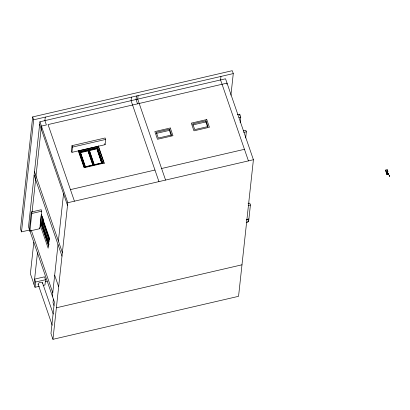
<?xml version="1.0" encoding="UTF-8"?>
<svg xmlns="http://www.w3.org/2000/svg" width="410" height="410" viewBox="0 0 410 410"><rect width="100%" height="100%" fill="white"/><g stroke="black" fill="none" stroke-linecap="round" stroke-linejoin="round"><path stroke-width="0.61" d="M230.922 95.197L233.275 73.585L232.28 70.689L32.687 116.911L20.5 228.99L21.494 231.881L29.597 230.005M21.494 231.881L33.681 119.802L32.687 116.911M39.929 121.77L28.505 226.843L54.386 302.006L50.958 333.525L52.946 339.311L238.558 296.322L253.411 159.731L225.541 78.787L39.929 121.77L67.799 202.714L52.946 339.311M31.298 212.031L29.397 229.544L29.894 230.989L39.837 228.688L41.738 211.176L41.241 209.73L31.298 212.031L31.795 213.477L29.894 230.989M29.997 231.178L30.125 230.01M32.031 212.467L41.42 126.106L46.397 124.958L44.9 120.622L45.284 117.117M33.815 242.264L30.386 273.783L35.029 287.272L39.38 286.267M40.185 225.054L41.328 214.548L49.292 237.672L48.149 248.183L40.185 225.054L41.43 224.767M34.035 284.381L37.464 252.862M42.245 216.137L41.307 224.793L48.657 246.138M48.585 245.159L41.702 225.172L42.527 217.582M35.029 287.272L35.603 282.018L34.609 279.128L44.552 276.827L45.546 279.717L44.977 284.97L43.111 285.401M48.928 244.427L42.256 225.044L42.953 218.622M49.01 244.278L42.45 225.233L42.896 221.149L49.451 240.193M49.313 239.015L42.958 220.565L43.147 218.812M49.015 241.705L43.281 225.044L43.598 222.123M52.393 296.225L58.01 244.565M58.394 241.059L63.535 193.776M53.392 299.115L53.008 302.616L54.002 305.506M72.011 145.652L71.437 150.906L71.934 152.351L105.078 144.679L105.652 139.426L105.155 137.98L72.011 145.652L72.508 147.098L71.934 152.351M85.039 167.321L79.765 151.613L97.442 147.518L102.751 162.934L85.07 167.029L79.765 151.613M80.611 153.299L85.377 167.152L85.429 166.711L93.162 164.922L88.186 150.465L80.447 152.259L80.401 152.694L88.135 150.906L92.916 164.794M88.088 151.341L88.186 150.465M88.601 149.568L93.88 165.276L93.91 164.984M93.142 161.986L89.288 150.214L97.021 148.42L101.998 162.873L94.264 164.666L89.288 150.214M101.952 163.313L97.021 148.42M102.715 163.226L97.442 147.518M131.456 97.16L131.077 100.665L158.947 181.604M136.427 96.012L136.048 99.512L137.54 103.848M138.088 95.627L137.709 99.128L165.578 180.072M171.201 135.582L169.412 130.38L169.54 129.212L156.282 132.281L158.27 138.062L171.529 134.992L169.54 129.212M207.66 127.141L205.871 121.939L205.999 120.771L192.741 123.84L194.729 129.621L207.988 126.552L205.999 120.771M220.949 76.434L220.57 79.94L248.439 160.884M226.92 84.173L227.032 83.122L48.052 124.573L74.43 201.182M239.63 115.43L239.768 114.195L237.38 114.749M240.168 122.544L240.762 117.086L239.768 114.195M245.667 138.032L246.348 131.774L245.846 130.329L243.361 130.908M248.091 203.473L249.746 203.088L250.413 205.015L248.603 221.651L246.241 222.589M386.912 172.677L387.409 174.122L388.547 173.579L388.68 174.347L387.025 174.732L385.564 170.104L387.219 169.72L387.855 171.939L386.748 172.195L387.886 171.647M387.219 169.72L387.855 171.939M387.025 174.732L385.564 170.104M388.547 173.579L388.68 174.347M389.172 175.664L389.239 175.388L389.459 176.5L389.218 175.567L389.382 176.049M246.528 219.965L248.885 219.027L246.4 219.601M33.681 119.802L233.275 73.585M72.508 147.098L105.652 139.426M78.325 150.906L98.215 146.298L104.186 163.646M156.154 133.45L169.412 130.38M192.613 125.009L205.871 121.939M79.73 151.905L97.411 147.81M89.242 150.649L96.975 148.856M238.974 117.501L240.762 117.086M243.863 132.353L246.348 131.774M70.448 189.615L154.965 170.042M161.596 168.51L244.457 149.317M67.799 202.714L253.411 159.731M31.795 213.477L41.738 211.176M42.209 220.503L42.763 220.375L49.436 239.758M42.958 220.565L43.788 220.37M41.702 225.172L42.256 225.044M42.45 225.233L43.281 225.044M385.533 170.396L386.635 170.14M248.199 205.528L250.413 205.015M387.055 174.44L388.716 174.06M247.358 221.943L248.603 221.651L248.27 220.688M35.603 282.018L45.546 279.717M45.223 281.793L47.088 281.362M56.375 307.787L241.987 264.804M386.779 171.903L387.445 173.83M104.75 143.715L105.078 144.679M98.277 145.714L104.248 163.062L84.363 167.664L78.597 150.921M98.128 151.059L100.378 157.583M100.988 159.362L102.008 162.324M97.134 149.896L101.695 163.149M93.321 162.503L93.859 164.067M88.293 151.946L92.86 165.194M80.447 152.259L85.429 166.711M78.53 151.505L84.091 167.649M39.642 124.399L67.517 205.343M34.501 171.682L62.376 252.621M34.122 175.183L61.992 256.127M39.503 227.724L39.837 228.688M54.679 275.207L58.661 286.774M31.416 230.686L52.777 292.719M42.456 282.7L53.238 314.014M38.12 284.294L52.224 325.243M38.315 284.525A2.311 1.087 -19 0 1 40.129 282.403A2.311 1.087 -19 0 1 42.389 283.305M170.309 127.992L154.842 131.574L157.496 139.282L172.964 135.7L170.309 127.992M206.768 119.551L191.301 123.133L193.956 130.841L209.423 127.259L206.768 119.551"/></g></svg>
